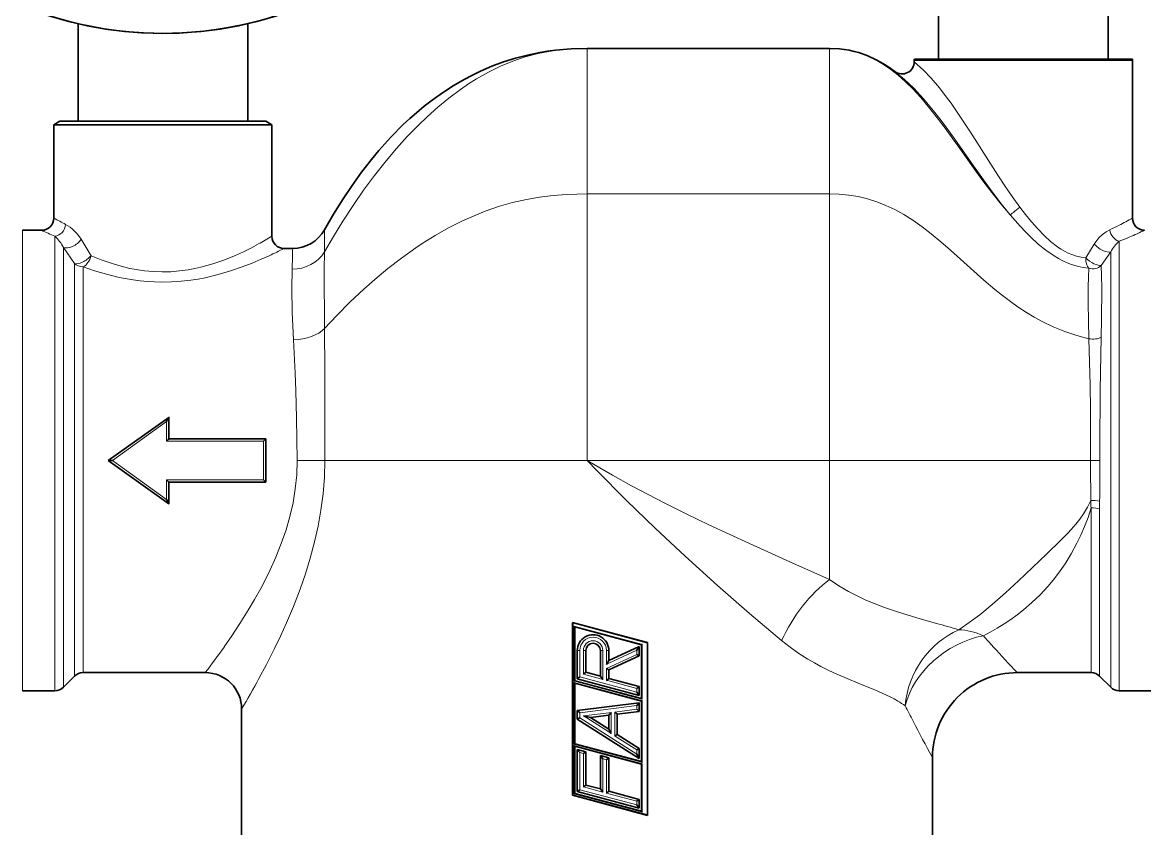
# Model space of a CAD drawing. Header units: millimetres. Extents: x -92220 to 11040, y -5929 to 27498.
# Drawn here: x 328.4 to 421, y 1274.1 to 1340.6 of the extents above; entities that cross this region are included whole.
import ezdxf

# ---------------------------------------------------------------- set-up
doc = ezdxf.new("R2010")
doc.units = ezdxf.units.MM
doc.layers.add('11 Водоразборный узел', color=7, linetype='Continuous')
doc.layers.add('13 Канализация 2', color=7, linetype='Continuous')

msp = doc.modelspace()

# ---------------------------------------------------------------- hatches: boundary and pattern name
at = {"layer": '13 Канализация 2', "lineweight": -3}
h = msp.add_hatch(dxfattribs=at)
h.set_pattern_fill('ANSI31', color=256, scale=5, style=0)
edge = h.paths.add_edge_path()
edge.add_spline(control_points=[(628.417, 289.958), (628.413, 296.534), (627.794, 309.63), (625.113, 329.006), (620.847, 347.938), (613.291, 372.552), (600.722, 402.332), (582.093, 436.519), (561.126, 469.616), (531.714, 512.621), (502.022, 554.898), (475.903, 598.706), (458.402, 631.834), (442.597, 665.492), (428.341, 699.651), (415.475, 734.272), (399.957, 781.03), (383.257, 840.511), (366.293, 912.956), (346.308, 1010.818), (326.412, 1108.776), (307.344, 1206.593), (298.309, 1267.718), (293.741, 1316.59), (291.305, 1365.81), (292.25, 1402.842), (292.25, 1427.655)], knot_values=[0, 0, 0, 0, 19.727014, 39.263718, 58.613595, 77.881164, 116.445009, 155.330985, 194.563689, 233.934036, 311.640841, 349.454811, 386.860875, 423.995714, 460.969763, 497.872007, 534.771368, 608.741647, 683.117566, 757.9428, 908.373419, 983.002416, 1056.899524, 1093.609668, 1130.227868, 1204.665591, 1204.665591, 1204.665591, 1204.665591], degree=3, periodic=0)
edge.add_line((292.25, 1427.655), (277.75, 1427.655))
edge.add_spline(control_points=[(277.75, 1427.655), (277.75, 1402.521), (274.67, 1280.259), (340.075, 987.907), (400.946, 617.006), (613.917, 391.222), (613.917, 289.832)], knot_values=[0, 0, 0, 0, 75.401912, 366.059478, 892.491043, 1196.661394, 1196.661394, 1196.661394, 1196.661394], degree=3, periodic=0)
edge.add_line((613.917, 289.832), (628.417, 289.958))

# ---------------------------------------------------------------- linework, layer by layer
at = {"layer": '11 Водоразборный узел', "lineweight": 35, "ltscale": 0.201139}
for p, q in [((404, 1345.599), (404, 1337.553)), ((418, 1345.599), (418, 1337.553))]:
    msp.add_line(p, q, dxfattribs=at)
at = {"layer": '11 Водоразборный узел', "lineweight": 35, "ltscale": 0.20114}
for p, q in [((333, 1340.478), (333, 1332.433)), ((347, 1340.478), (347, 1332.433))]:
    msp.add_line(p, q, dxfattribs=at)
at = {"layer": '11 Водоразборный узел', "lineweight": 35}
for p, q in [((375, 1338.433), (395, 1338.433)), ((346.5, 1283.933), (346.5, 1247.083)), ((403.5, 1279.933), (403.5, 1247.083))]:
    msp.add_line(p, q, dxfattribs=at)
at = {"layer": '11 Водоразборный узел', "lineweight": 13, "ltscale": 0.3}
for p, q in [((375, 1326.433), (375, 1338.433)), ((395, 1326.433), (395, 1338.433))]:
    msp.add_line(p, q, dxfattribs=at)
at = {"layer": '11 Водоразборный узел', "lineweight": 13, "ltscale": 0.422456}
msp.add_line((402, 1337.433), (418.898, 1337.433), dxfattribs=at)
at = {"layer": '11 Водоразборный узел', "lineweight": 35, "ltscale": 0.002448}
msp.add_line((402, 1337.433), (402, 1337.335), dxfattribs=at)
at = {"layer": '11 Водоразборный узел', "lineweight": 35, "ltscale": 0.422116}
msp.add_line((418.892, 1337.553), (402.007, 1337.553), dxfattribs=at)
at = {"layer": '11 Водоразборный узел', "lineweight": 35, "ltscale": 0.35}
msp.add_line((418, 1337.553), (404, 1337.553), dxfattribs=at)
at = {"layer": '11 Водоразборный узел', "lineweight": 35, "ltscale": 0.027522}
msp.add_line((419.993, 1337.553), (418.892, 1337.553), dxfattribs=at)
at = {"layer": '11 Водоразборный узел', "lineweight": 13, "ltscale": 0.027544}
msp.add_line((418.898, 1337.433), (420, 1337.433), dxfattribs=at)
at = {"layer": '11 Водоразборный узел', "lineweight": 35, "ltscale": 0.325}
msp.add_line((420, 1337.433), (420, 1324.433), dxfattribs=at)
at = {"layer": '11 Водоразборный узел', "lineweight": 35, "ltscale": 0.014434}
for p, q in [((331.5, 1332.433), (331, 1332.144)), ((348.5, 1332.433), (349, 1332.144))]:
    msp.add_line(p, q, dxfattribs=at)
at = {"layer": '11 Водоразборный узел', "lineweight": 35, "ltscale": 0.026014}
msp.add_line((332.541, 1332.433), (331.5, 1332.433), dxfattribs=at)
at = {"layer": '11 Водоразборный узел', "lineweight": 35, "ltscale": 0.398986}
msp.add_line((348.5, 1332.433), (332.541, 1332.433), dxfattribs=at)
at = {"layer": '11 Водоразборный узел', "lineweight": 35, "ltscale": 0.055942}
msp.add_line((335.238, 1332.433), (333, 1332.433), dxfattribs=at)
at = {"layer": '11 Водоразборный узел', "lineweight": 35, "ltscale": 0.055979}
msp.add_line((347, 1332.433), (344.761, 1332.433), dxfattribs=at)
at = {"layer": '11 Водоразборный узел', "lineweight": 35, "ltscale": 0.027544}
for p, q in [((331, 1332.144), (332.102, 1332.144)), ((347.898, 1332.144), (349, 1332.144))]:
    msp.add_line(p, q, dxfattribs=at)
at = {"layer": '11 Водоразборный узел', "lineweight": 35, "ltscale": 0.192783}
msp.add_line((331, 1332.144), (331, 1324.433), dxfattribs=at)
at = {"layer": '11 Водоразборный узел', "lineweight": 35, "ltscale": 0.394912}
msp.add_line((332.102, 1332.144), (347.898, 1332.144), dxfattribs=at)
at = {"layer": '11 Водоразборный узел', "lineweight": 35, "ltscale": 0.230283}
msp.add_line((349, 1332.144), (349, 1322.933), dxfattribs=at)
at = {"layer": '11 Водоразборный узел', "lineweight": 13}
for p, q in [((375, 1326.433), (395, 1326.433)), ((375, 1304.433), (375, 1326.433)), ((395, 1304.433), (395, 1326.433)), ((328.414, 1323.433), (328.414, 1287.759)), ((331.086, 1287.759), (331.086, 1322.939)), ((418.914, 1287.759), (418.914, 1322.524)), ((331.793, 1288.016), (331.793, 1322.021)), ((418.207, 1288.016), (418.207, 1321.647)), ((332.707, 1320.687), (332.707, 1288.818)), ((333.414, 1320.42), (333.414, 1289.075)), ((353.361, 1304.433), (375, 1304.433)), ((375, 1304.433), (395, 1304.433)), ((395, 1304.433), (416.553, 1304.433))]:
    msp.add_line(p, q, dxfattribs=at)
at = {"layer": '11 Водоразборный узел', "lineweight": 35, "ltscale": 0.039645}
msp.add_line((330, 1323.433), (328.414, 1323.433), dxfattribs=at)
at = {"layer": '11 Водоразборный узел', "lineweight": 13, "ltscale": 0.039574}
msp.add_line((333.25, 1322.686), (334.073, 1321.333), dxfattribs=at)
at = {"layer": '11 Водоразборный узел', "lineweight": 13, "ltscale": 0.033489}
msp.add_line((416.85, 1322.298), (416.145, 1321.159), dxfattribs=at)
at = {"layer": '11 Водоразборный узел', "lineweight": 13, "ltscale": 0.04042}
msp.add_line((331.793, 1322.021), (332.707, 1320.687), dxfattribs=at)
at = {"layer": '11 Водоразборный узел', "lineweight": 35, "ltscale": 0.017856}
msp.add_line((350.714, 1321.933), (350, 1321.933), dxfattribs=at)
at = {"layer": '11 Водоразборный узел', "lineweight": 13, "ltscale": 0.034235}
msp.add_line((418.207, 1321.647), (417.423, 1320.524), dxfattribs=at)
at = {"layer": '11 Водоразборный узел', "lineweight": 35, "ltscale": 0.153414}
for p, q in [((335.5, 1304.433), (340.497, 1307.994)), ((340.497, 1300.872), (335.5, 1304.433))]:
    msp.add_line(p, q, dxfattribs=at)
at = {"layer": '11 Водоразборный узел', "lineweight": 13, "ltscale": 0.137286}
for p, q in [((335.845, 1304.433), (340.3, 1307.643)), ((340.3, 1301.222), (335.845, 1304.433))]:
    msp.add_line(p, q, dxfattribs=at)
at = {"layer": '11 Водоразборный узел', "lineweight": 13, "ltscale": 0.040296}
for p, q in [((340.3, 1307.643), (340.3, 1306.032)), ((340.3, 1302.834), (340.3, 1301.222))]:
    msp.add_line(p, q, dxfattribs=at)
at = {"layer": '11 Водоразборный узел', "lineweight": 35, "ltscale": 0.0445}
for p, q in [((340.5, 1307.993), (340.5, 1306.213)), ((340.5, 1302.653), (340.5, 1300.873))]:
    msp.add_line(p, q, dxfattribs=at)
at = {"layer": '11 Водоразборный узел', "lineweight": 13, "ltscale": 0.2}
for p, q in [((340.3, 1306.032), (348.3, 1306.032)), ((348.3, 1302.834), (340.3, 1302.834))]:
    msp.add_line(p, q, dxfattribs=at)
at = {"layer": '11 Водоразборный узел', "lineweight": 35, "ltscale": 0.2}
for p, q in [((340.499, 1306.214), (348.499, 1306.214)), ((348.499, 1302.652), (340.499, 1302.652))]:
    msp.add_line(p, q, dxfattribs=at)
at = {"layer": '11 Водоразборный узел', "lineweight": 13, "ltscale": 0.079932}
msp.add_line((348.3, 1306.032), (348.3, 1302.834), dxfattribs=at)
at = {"layer": '11 Водоразборный узел', "lineweight": 35, "ltscale": 3.1425e-05}
for p, q in [((348.499, 1306.214), (348.5, 1306.213)), ((348.5, 1302.653), (348.499, 1302.652))]:
    msp.add_line(p, q, dxfattribs=at)
at = {"layer": '11 Водоразборный узел', "lineweight": 35, "ltscale": 0.089}
msp.add_line((348.5, 1306.213), (348.5, 1302.653), dxfattribs=at)
at = {"layer": '11 Водоразборный узел', "lineweight": 35, "ltscale": 0.00862}
msp.add_line((335.5, 1304.433), (335.845, 1304.433), dxfattribs=at)
at = {"layer": '11 Водоразборный узел', "lineweight": 13, "ltscale": 0.056937}
msp.add_line((353.361, 1304.433), (351.084, 1304.43), dxfattribs=at)
at = {"layer": '11 Водоразборный узел', "lineweight": 13, "ltscale": 0.245638}
msp.add_line((395, 1294.607), (395, 1304.433), dxfattribs=at)
at = {"layer": '11 Водоразборный узел', "lineweight": 13, "ltscale": 0.018707}
msp.add_line((417.301, 1304.435), (416.553, 1304.433), dxfattribs=at)
at = {"layer": '11 Водоразборный узел', "lineweight": 13, "ltscale": 0.01562}
msp.add_line((417.295, 1301.085), (417.293, 1300.461), dxfattribs=at)
at = {"layer": '11 Водоразборный узел', "lineweight": 13, "ltscale": 0.286268}
msp.add_line((416.586, 1300.526), (416.586, 1289.075), dxfattribs=at)
at = {"layer": '11 Водоразборный узел', "lineweight": 13, "ltscale": 0.291059}
msp.add_line((417.293, 1300.461), (417.293, 1288.818), dxfattribs=at)
at = {"layer": '11 Водоразборный узел', "lineweight": 35, "ltscale": 0.356521}
for p, q in [((373.798, 1291.075), (373.798, 1276.814)), ((379.998, 1275.153), (379.998, 1289.413))]:
    msp.add_line(p, q, dxfattribs=at)
at = {"layer": '11 Водоразборный узел', "lineweight": 35, "ltscale": 0.160468}
for p, q in [((379.998, 1289.413), (373.798, 1291.075)), ((379.998, 1275.153), (373.798, 1276.814))]:
    msp.add_line(p, q, dxfattribs=at)
at = {"layer": '11 Водоразборный узел', "lineweight": 35, "ltscale": 0.002053}
for p, q in [((373.848, 1291.01), (373.798, 1291.075)), ((373.998, 1290.715), (373.948, 1290.78)), ((373.998, 1286.063), (373.948, 1286.129)), ((379.498, 1284.797), (379.548, 1284.732)), ((373.998, 1280.856), (373.948, 1280.921)), ((379.498, 1279.59), (379.548, 1279.524)), ((379.498, 1275.494), (379.548, 1275.429)), ((379.998, 1275.153), (379.948, 1275.218))]:
    msp.add_line(p, q, dxfattribs=at)
at = {"layer": '11 Водоразборный узел', "lineweight": 13, "ltscale": 0.353933}
for p, q in [((373.848, 1291.01), (373.848, 1276.852)), ((379.948, 1275.218), (379.948, 1289.375))]:
    msp.add_line(p, q, dxfattribs=at)
at = {"layer": '11 Водоразборный узел', "lineweight": 13, "ltscale": 0.157879}
for p, q in [((379.948, 1289.375), (373.848, 1291.01)), ((379.948, 1275.218), (373.848, 1276.852))]:
    msp.add_line(p, q, dxfattribs=at)
at = {"layer": '11 Водоразборный узел', "lineweight": 13, "ltscale": 0.001294}
for p, q in [((373.948, 1290.728), (373.948, 1290.78)), ((379.498, 1289.293), (379.548, 1289.28)), ((373.998, 1286.219), (373.948, 1286.232)), ((373.948, 1286.077), (373.948, 1286.129)), ((379.548, 1284.732), (379.498, 1284.745)), ((379.498, 1284.641), (379.548, 1284.628)), ((373.998, 1281.012), (373.948, 1281.025)), ((373.948, 1280.87), (373.948, 1280.921)), ((379.548, 1279.524), (379.498, 1279.538)), ((379.498, 1279.434), (379.548, 1279.421)), ((373.998, 1276.916), (373.948, 1276.929)), ((379.548, 1275.429), (379.498, 1275.442))]:
    msp.add_line(p, q, dxfattribs=at)
at = {"layer": '11 Водоразборный узел', "lineweight": 13, "ltscale": 0.143644}
msp.add_line((373.948, 1290.78), (379.498, 1289.293), dxfattribs=at)
at = {"layer": '11 Водоразборный узел', "lineweight": 13, "ltscale": 0.112405}
msp.add_line((373.948, 1286.232), (373.948, 1290.728), dxfattribs=at)
at = {"layer": '11 Водоразборный узел', "lineweight": 35, "ltscale": 0.111111}
for p, q in [((373.998, 1286.27), (373.998, 1290.715)), ((379.498, 1289.241), (379.498, 1284.797))]:
    msp.add_line(p, q, dxfattribs=at)
at = {"layer": '11 Водоразборный узел', "lineweight": 35, "ltscale": 0.14235}
for p, q in [((373.998, 1290.715), (379.498, 1289.241)), ((379.498, 1284.797), (373.998, 1286.27)), ((373.998, 1286.063), (379.498, 1284.59)), ((379.498, 1279.59), (373.998, 1281.063)), ((373.998, 1280.856), (379.498, 1279.383)), ((379.498, 1275.494), (373.998, 1276.967))]:
    msp.add_line(p, q, dxfattribs=at)
at = {"layer": '11 Водоразборный узел', "lineweight": 13, "ltscale": 0.054454}
for p, q in [((332.707, 1288.818), (332.707, 1286.64)), ((417.293, 1288.818), (417.293, 1286.64))]:
    msp.add_line(p, q, dxfattribs=at)
at = {"layer": '11 Водоразборный узел', "lineweight": 13, "ltscale": 0.053558}
for p, q in [((333.414, 1289.075), (333.414, 1286.933)), ((416.586, 1289.075), (416.586, 1286.933))]:
    msp.add_line(p, q, dxfattribs=at)
at = {"layer": '11 Водоразборный узел', "lineweight": 35, "ltscale": 0.068939}
for p, q in [((379.298, 1289.088), (376.798, 1287.924)), ((376.798, 1287.152), (379.298, 1288.316))]:
    msp.add_line(p, q, dxfattribs=at)
at = {"layer": '11 Водоразборный узел', "lineweight": 35, "ltscale": 0.009301}
for p, q in [((379.098, 1288.774), (379.298, 1289.088)), ((376.798, 1287.924), (376.598, 1287.61))]:
    msp.add_line(p, q, dxfattribs=at)
at = {"layer": '11 Водоразборный узел', "lineweight": 35, "ltscale": 0.019303}
msp.add_line((379.298, 1289.088), (379.298, 1288.316), dxfattribs=at)
at = {"layer": '11 Водоразборный узел', "lineweight": 35, "ltscale": 0.001576}
for p, q in [((379.498, 1289.241), (379.548, 1289.28)), ((379.998, 1289.413), (379.948, 1289.375)), ((373.998, 1286.27), (373.948, 1286.232)), ((379.498, 1284.59), (379.548, 1284.628)), ((373.998, 1281.063), (373.948, 1281.025)), ((379.498, 1279.383), (379.548, 1279.421)), ((373.798, 1276.814), (373.848, 1276.852)), ((373.998, 1276.967), (373.948, 1276.929))]:
    msp.add_line(p, q, dxfattribs=at)
at = {"layer": '11 Водоразборный узел', "lineweight": 13, "ltscale": 0.113699}
msp.add_line((379.548, 1289.28), (379.548, 1284.732), dxfattribs=at)
at = {"layer": '11 Водоразборный узел', "lineweight": 13, "ltscale": 0.057252}
for p, q in [((331.793, 1288.016), (331.793, 1285.726)), ((418.207, 1285.726), (418.207, 1288.016))]:
    msp.add_line(p, q, dxfattribs=at)
at = {"layer": '11 Водоразборный узел', "lineweight": 35, "ltscale": 0.058404}
msp.add_line((374.198, 1286.424), (374.198, 1288.76), dxfattribs=at)
at = {"layer": '11 Водоразборный узел', "lineweight": 13, "ltscale": 0.005}
for p, q in [((374.198, 1288.76), (374.398, 1288.76)), ((374.698, 1288.76), (374.898, 1288.76)), ((376.298, 1288.76), (376.098, 1288.76)), ((376.798, 1288.76), (376.598, 1288.76))]:
    msp.add_line(p, q, dxfattribs=at)
at = {"layer": '11 Водоразборный узел', "lineweight": 13, "ltscale": 0.054567}
msp.add_line((374.398, 1286.577), (374.398, 1288.76), dxfattribs=at)
at = {"layer": '11 Водоразборный узел', "lineweight": 13, "ltscale": 0.048812}
msp.add_line((374.698, 1288.76), (374.698, 1286.808), dxfattribs=at)
at = {"layer": '11 Водоразборный узел', "lineweight": 35, "ltscale": 0.044975}
msp.add_line((374.898, 1288.76), (374.898, 1286.961), dxfattribs=at)
at = {"layer": '11 Водоразборный узел', "lineweight": 35, "ltscale": 0.053014}
msp.add_line((376.098, 1288.76), (376.098, 1286.639), dxfattribs=at)
at = {"layer": '11 Водоразборный узел', "lineweight": 13, "ltscale": 0.05953}
msp.add_line((376.298, 1288.76), (376.298, 1286.379), dxfattribs=at)
at = {"layer": '11 Водоразборный узел', "lineweight": 13, "ltscale": 0.028742}
msp.add_line((376.598, 1288.76), (376.598, 1287.61), dxfattribs=at)
at = {"layer": '11 Водоразборный узел', "lineweight": 13, "ltscale": 0.068939}
msp.add_line((376.598, 1287.279), (379.098, 1288.443), dxfattribs=at)
at = {"layer": '11 Водоразборный узел', "lineweight": 13, "ltscale": 0.063424}
msp.add_line((379.098, 1288.774), (376.798, 1287.703), dxfattribs=at)
at = {"layer": '11 Водоразборный узел', "lineweight": 35, "ltscale": 0.0209}
msp.add_line((376.798, 1288.76), (376.798, 1287.924), dxfattribs=at)
at = {"layer": '11 Водоразборный узел', "lineweight": 13, "ltscale": 0.008273}
msp.add_line((379.098, 1288.774), (379.098, 1288.443), dxfattribs=at)
at = {"layer": '11 Водоразборный узел', "lineweight": 35, "ltscale": 0.00593}
for p, q in [((379.098, 1288.443), (379.298, 1288.316)), ((376.798, 1287.152), (376.598, 1287.279))]:
    msp.add_line(p, q, dxfattribs=at)
at = {"layer": '11 Водоразборный узел', "lineweight": 13, "ltscale": 0.058148}
for p, q in [((328.414, 1287.759), (328.414, 1285.433)), ((331.086, 1287.759), (331.086, 1285.433)), ((418.914, 1285.433), (418.914, 1287.759))]:
    msp.add_line(p, q, dxfattribs=at)
at = {"layer": '11 Водоразборный узел', "lineweight": 35, "ltscale": 0.006302}
for p, q in [((374.898, 1286.961), (374.698, 1286.808)), ((374.398, 1286.577), (374.198, 1286.424)), ((376.798, 1286.452), (376.598, 1286.298)), ((379.298, 1285.782), (379.098, 1285.629)), ((374.898, 1280.408), (374.698, 1280.255)), ((376.798, 1279.899), (376.598, 1279.746)), ((374.398, 1277.274), (374.198, 1277.121)), ((374.898, 1277.658), (374.698, 1277.505)), ((376.798, 1277.149), (376.598, 1276.995)), ((379.298, 1276.479), (379.098, 1276.326))]:
    msp.add_line(p, q, dxfattribs=at)
at = {"layer": '11 Водоразборный узел', "lineweight": 35, "ltscale": 0.031059}
for p, q in [((374.898, 1286.961), (376.098, 1286.639)), ((374.898, 1277.658), (376.098, 1277.336))]:
    msp.add_line(p, q, dxfattribs=at)
at = {"layer": '11 Водоразборный узел', "lineweight": 13, "ltscale": 0.005515}
for p, q in [((376.798, 1287.703), (376.598, 1287.61)), ((376.598, 1287.279), (376.598, 1287.059))]:
    msp.add_line(p, q, dxfattribs=at)
at = {"layer": '11 Водоразборный узел', "lineweight": 13, "ltscale": 0.019009}
msp.add_line((376.598, 1287.059), (376.598, 1286.298), dxfattribs=at)
at = {"layer": '11 Водоразборный узел', "lineweight": 35, "ltscale": 0.0175}
for p, q in [((376.798, 1287.152), (376.798, 1286.452)), ((374.198, 1283.099), (374.198, 1283.799))]:
    msp.add_line(p, q, dxfattribs=at)
at = {"layer": '11 Водоразборный узел', "lineweight": 35, "ltscale": 0.032322}
for p, q in [((332.707, 1286.64), (331.793, 1285.726)), ((417.293, 1286.64), (418.207, 1285.726))]:
    msp.add_line(p, q, dxfattribs=at)
at = {"layer": '11 Водоразборный узел', "lineweight": 35, "ltscale": 0.252145}
msp.add_line((343.5, 1286.933), (333.414, 1286.933), dxfattribs=at)
at = {"layer": '11 Водоразборный узел', "lineweight": 13, "ltscale": 0.143645}
for p, q in [((373.948, 1286.129), (379.498, 1284.641)), ((373.948, 1280.921), (379.498, 1279.434))]:
    msp.add_line(p, q, dxfattribs=at)
at = {"layer": '11 Водоразборный узел', "lineweight": 13, "ltscale": 0.126294}
msp.add_line((373.948, 1281.025), (373.948, 1286.077), dxfattribs=at)
at = {"layer": '11 Водоразборный узел', "lineweight": 13, "ltscale": 0.14235}
for p, q in [((379.498, 1284.745), (373.998, 1286.219)), ((379.498, 1279.538), (373.998, 1281.012)), ((379.498, 1275.442), (373.998, 1276.916))]:
    msp.add_line(p, q, dxfattribs=at)
at = {"layer": '11 Водоразборный узел', "lineweight": 35, "ltscale": 0.125}
for p, q in [((373.998, 1281.063), (373.998, 1286.063)), ((379.498, 1284.59), (379.498, 1279.59))]:
    msp.add_line(p, q, dxfattribs=at)
at = {"layer": '11 Водоразборный узел', "lineweight": 35, "ltscale": 0.131998}
for p, q in [((379.298, 1285.057), (374.198, 1286.424)), ((379.298, 1275.754), (374.198, 1277.121))]:
    msp.add_line(p, q, dxfattribs=at)
at = {"layer": '11 Водоразборный узел', "lineweight": 13, "ltscale": 0.121645}
for p, q in [((379.098, 1285.318), (374.398, 1286.577)), ((379.098, 1276.015), (374.398, 1277.274))]:
    msp.add_line(p, q, dxfattribs=at)
at = {"layer": '11 Водоразборный узел', "lineweight": 13, "ltscale": 0.005176}
for p, q in [((374.698, 1286.808), (374.898, 1286.754)), ((376.098, 1286.432), (376.298, 1286.379)), ((376.598, 1286.298), (376.798, 1286.245)), ((374.698, 1277.505), (374.898, 1277.451)), ((376.598, 1276.995), (376.798, 1276.942))]:
    msp.add_line(p, q, dxfattribs=at)
at = {"layer": '11 Водоразборный узел', "lineweight": 13, "ltscale": 0.031059}
msp.add_line((374.898, 1286.754), (376.098, 1286.432), dxfattribs=at)
at = {"layer": '11 Водоразборный узел', "lineweight": 35, "ltscale": 0.008213}
for p, q in [((376.098, 1286.639), (376.298, 1286.379)), ((379.298, 1285.057), (379.098, 1285.318)), ((374.198, 1280.596), (374.398, 1280.335)), ((376.098, 1280.087), (376.298, 1279.826)), ((376.098, 1277.336), (376.298, 1277.076)), ((379.298, 1275.754), (379.098, 1276.015))]:
    msp.add_line(p, q, dxfattribs=at)
at = {"layer": '11 Водоразборный узел', "lineweight": 35, "ltscale": 0.064705}
for p, q in [((376.798, 1286.452), (379.298, 1285.782)), ((376.798, 1277.149), (379.298, 1276.479))]:
    msp.add_line(p, q, dxfattribs=at)
at = {"layer": '11 Водоразборный узел', "lineweight": 13, "ltscale": 0.059528}
for p, q in [((376.798, 1286.245), (379.098, 1285.629)), ((376.798, 1276.942), (379.098, 1276.326))]:
    msp.add_line(p, q, dxfattribs=at)
at = {"layer": '11 Водоразборный узел', "lineweight": 35, "ltscale": 0.152145}
msp.add_line((416.586, 1286.933), (410.5, 1286.933), dxfattribs=at)
at = {"layer": '11 Водоразборный узел', "lineweight": 35, "ltscale": 0.066789}
msp.add_line((331.086, 1285.433), (328.414, 1285.433), dxfattribs=at)
at = {"layer": '11 Водоразборный узел', "lineweight": 13, "ltscale": 0.007765}
for p, q in [((379.098, 1285.629), (379.098, 1285.318)), ((374.398, 1280.335), (374.698, 1280.255)), ((376.298, 1279.826), (376.598, 1279.746))]:
    msp.add_line(p, q, dxfattribs=at)
at = {"layer": '11 Водоразборный узел', "lineweight": 35, "ltscale": 0.018117}
for p, q in [((379.298, 1285.782), (379.298, 1285.057)), ((374.198, 1280.596), (374.898, 1280.408)), ((376.098, 1280.087), (376.798, 1279.899))]:
    msp.add_line(p, q, dxfattribs=at)
at = {"layer": '11 Водоразборный узел', "lineweight": 35, "ltscale": 0.101627}
msp.add_line((422.979, 1285.433), (418.914, 1285.433), dxfattribs=at)
at = {"layer": '11 Водоразборный узел', "lineweight": 35, "ltscale": 0.12849}
msp.add_line((379.298, 1284.436), (374.198, 1283.799), dxfattribs=at)
at = {"layer": '11 Водоразборный узел', "lineweight": 13, "ltscale": 0.118413}
msp.add_line((379.098, 1284.21), (374.398, 1283.623), dxfattribs=at)
at = {"layer": '11 Водоразборный узел', "lineweight": 35, "ltscale": 0.007555}
for p, q in [((379.098, 1284.21), (379.298, 1284.436)), ((376.798, 1283.419), (376.998, 1283.645))]:
    msp.add_line(p, q, dxfattribs=at)
at = {"layer": '11 Водоразборный узел', "lineweight": 13, "ltscale": 0.007558}
msp.add_line((379.098, 1284.21), (379.098, 1283.907), dxfattribs=at)
at = {"layer": '11 Водоразборный узел', "lineweight": 35, "ltscale": 0.017635}
msp.add_line((379.298, 1284.436), (379.298, 1283.731), dxfattribs=at)
at = {"layer": '11 Водоразборный узел', "lineweight": 13, "ltscale": 0.127588}
msp.add_line((379.548, 1284.628), (379.548, 1279.524), dxfattribs=at)
at = {"layer": '11 Водоразборный узел', "lineweight": 35, "ltscale": 0.00667}
for p, q in [((374.398, 1283.623), (374.198, 1283.799)), ((377.498, 1283.506), (377.298, 1283.683)), ((379.098, 1283.907), (379.298, 1283.731))]:
    msp.add_line(p, q, dxfattribs=at)
at = {"layer": '11 Водоразборный узел', "lineweight": 13, "ltscale": 0.010342}
msp.add_line((374.398, 1283.209), (374.398, 1283.623), dxfattribs=at)
at = {"layer": '11 Водоразборный узел', "lineweight": 13, "ltscale": 0.052387}
msp.add_line((376.798, 1283.62), (374.719, 1283.36), dxfattribs=at)
at = {"layer": '11 Водоразборный узел', "lineweight": 35, "ltscale": 0.014754}
msp.add_line((375.295, 1283.231), (374.719, 1283.36), dxfattribs=at)
at = {"layer": '11 Водоразборный узел', "lineweight": 13, "ltscale": 0.007841}
msp.add_line((374.719, 1283.36), (374.984, 1283.192), dxfattribs=at)
at = {"layer": '11 Водоразборный узел', "lineweight": 35, "ltscale": 0.037881}
msp.add_line((376.798, 1283.419), (375.295, 1283.231), dxfattribs=at)
at = {"layer": '11 Водоразборный узел', "lineweight": 13, "ltscale": 0.005039}
for p, q in [((376.998, 1283.645), (376.798, 1283.62)), ((377.298, 1283.683), (377.298, 1283.481))]:
    msp.add_line(p, q, dxfattribs=at)
at = {"layer": '11 Водоразборный узел', "lineweight": 35, "ltscale": 0.02864}
msp.add_line((376.798, 1283.419), (376.798, 1282.273), dxfattribs=at)
at = {"layer": '11 Водоразборный узел', "lineweight": 13, "ltscale": 0.043417}
msp.add_line((376.998, 1283.645), (376.998, 1281.908), dxfattribs=at)
at = {"layer": '11 Водоразборный узел', "lineweight": 13, "ltscale": 0.04535}
msp.add_line((379.098, 1283.907), (377.298, 1283.683), dxfattribs=at)
at = {"layer": '11 Водоразборный узел', "lineweight": 13, "ltscale": 0.044093}
msp.add_line((377.298, 1283.481), (377.298, 1281.717), dxfattribs=at)
at = {"layer": '11 Водоразборный узел', "lineweight": 35, "ltscale": 0.04535}
msp.add_line((379.298, 1283.731), (377.498, 1283.506), dxfattribs=at)
at = {"layer": '11 Водоразборный узел', "lineweight": 35, "ltscale": 0.041974}
msp.add_line((377.498, 1283.506), (377.498, 1281.827), dxfattribs=at)
at = {"layer": '11 Водоразборный узел', "lineweight": 35, "ltscale": 0.005703}
for p, q in [((374.398, 1283.209), (374.198, 1283.099)), ((377.498, 1281.827), (377.298, 1281.717)), ((379.098, 1280.571), (379.298, 1280.68))]:
    msp.add_line(p, q, dxfattribs=at)
at = {"layer": '11 Водоразборный узел', "lineweight": 35, "ltscale": 0.151175}
msp.add_line((379.298, 1279.85), (374.198, 1283.099), dxfattribs=at)
at = {"layer": '11 Водоразборный узел', "lineweight": 13, "ltscale": 0.139319}
msp.add_line((379.098, 1280.215), (374.398, 1283.209), dxfattribs=at)
at = {"layer": '11 Водоразборный узел', "lineweight": 13, "ltscale": 0.053795}
msp.add_line((374.984, 1283.192), (376.798, 1282.036), dxfattribs=at)
at = {"layer": '11 Водоразборный узел', "lineweight": 35, "ltscale": 0.044569}
msp.add_line((375.295, 1283.231), (376.798, 1282.273), dxfattribs=at)
at = {"layer": '11 Водоразборный узел', "lineweight": 35, "ltscale": 0.010395}
for p, q in [((376.798, 1282.273), (376.998, 1281.908)), ((379.298, 1279.85), (379.098, 1280.215))]:
    msp.add_line(p, q, dxfattribs=at)
at = {"layer": '11 Водоразборный узел', "lineweight": 13, "ltscale": 0.005928}
for p, q in [((376.798, 1282.036), (376.998, 1281.908)), ((377.298, 1281.717), (377.498, 1281.59))]:
    msp.add_line(p, q, dxfattribs=at)
at = {"layer": '11 Водоразборный узел', "lineweight": 35, "ltscale": 0.053356}
msp.add_line((377.498, 1281.827), (379.298, 1280.68), dxfattribs=at)
at = {"layer": '11 Водоразборный узел', "lineweight": 13, "ltscale": 0.047428}
msp.add_line((377.498, 1281.59), (379.098, 1280.571), dxfattribs=at)
at = {"layer": '11 Водоразборный узел', "lineweight": 13, "ltscale": 0.098516}
msp.add_line((373.948, 1276.929), (373.948, 1280.87), dxfattribs=at)
at = {"layer": '11 Водоразборный узел', "lineweight": 35, "ltscale": 0.097222}
for p, q in [((373.998, 1276.967), (373.998, 1280.856)), ((379.498, 1279.383), (379.498, 1275.494))]:
    msp.add_line(p, q, dxfattribs=at)
at = {"layer": '11 Водоразборный узел', "lineweight": 35, "ltscale": 0.086869}
msp.add_line((374.198, 1277.121), (374.198, 1280.596), dxfattribs=at)
at = {"layer": '11 Водоразборный узел', "lineweight": 13, "ltscale": 0.008893}
msp.add_line((379.098, 1280.571), (379.098, 1280.215), dxfattribs=at)
at = {"layer": '11 Водоразборный узел', "lineweight": 35, "ltscale": 0.02075}
msp.add_line((379.298, 1280.68), (379.298, 1279.85), dxfattribs=at)
at = {"layer": '11 Водоразборный узел', "lineweight": 13, "ltscale": 0.076516}
msp.add_line((374.398, 1277.274), (374.398, 1280.335), dxfattribs=at)
at = {"layer": '11 Водоразборный узел', "lineweight": 13, "ltscale": 0.068752}
for p, q in [((374.698, 1280.255), (374.698, 1277.505)), ((376.598, 1279.746), (376.598, 1276.995))]:
    msp.add_line(p, q, dxfattribs=at)
at = {"layer": '11 Водоразборный узел', "lineweight": 35, "ltscale": 0.068752}
for p, q in [((374.898, 1280.408), (374.898, 1277.658)), ((376.098, 1277.336), (376.098, 1280.087)), ((376.798, 1279.899), (376.798, 1277.149))]:
    msp.add_line(p, q, dxfattribs=at)
at = {"layer": '11 Водоразборный узел', "lineweight": 13, "ltscale": 0.063576}
msp.add_line((376.298, 1277.283), (376.298, 1279.826), dxfattribs=at)
at = {"layer": '11 Водоразборный узел', "lineweight": 13, "ltscale": 0.09981}
msp.add_line((379.548, 1279.421), (379.548, 1275.429), dxfattribs=at)
at = {"layer": '11 Водоразборный узел', "lineweight": 13, "ltscale": 0.036235}
msp.add_line((374.898, 1277.451), (376.298, 1277.076), dxfattribs=at)
at = {"layer": '11 Водоразборный узел', "lineweight": 13, "ltscale": 0.005177}
msp.add_line((376.298, 1277.076), (376.298, 1277.283), dxfattribs=at)
at = {"layer": '11 Водоразборный узел', "lineweight": 13, "ltscale": 0.007764}
msp.add_line((379.098, 1276.326), (379.098, 1276.015), dxfattribs=at)
at = {"layer": '11 Водоразборный узел', "lineweight": 35, "ltscale": 0.018118}
msp.add_line((379.298, 1276.479), (379.298, 1275.754), dxfattribs=at)
at = {"layer": '11 Водоразборный узел', "lineweight": 13, "flags": 128}
for points in [[(353.325, 1321.653), (354.071, 1322.927), (354.854, 1324.192), (355.689, 1325.469), (356.562, 1326.727), (357.475, 1327.963), (358.416, 1329.155), (359.27, 1330.168), (360.162, 1331.157), (361.086, 1332.111), (361.8, 1332.798), (362.681, 1333.589), (363.597, 1334.343), (364.547, 1335.053), (365.213, 1335.508), (365.888, 1335.933), (366.858, 1336.481), (367.85, 1336.965), (368.866, 1337.384), (369.906, 1337.734), (370.969, 1338.012), (371.85, 1338.185), (372.742, 1338.31), (373.642, 1338.391), (374.32, 1338.423), (375, 1338.433)], [(395, 1338.433), (395.79, 1338.397), (396.569, 1338.287), (397.328, 1338.101), (398.062, 1337.842), (398.769, 1337.513), (399.449, 1337.12), (400.066, 1336.697), (400.665, 1336.225), (401.279, 1335.68), (401.869, 1335.099), (402.528, 1334.387), (403.154, 1333.653), (403.815, 1332.824), (404.458, 1331.975), (405.751, 1330.182), (407.081, 1328.312), (407.74, 1327.408), (408.399, 1326.537), (409.139, 1325.61), (409.917, 1324.705)], [(402, 1337.335), (402.762, 1336.636), (403.398, 1335.968), (404.079, 1335.17), (404.561, 1334.555), (405.038, 1333.91), (405.992, 1332.526), (406.636, 1331.537), (407.924, 1329.503), (408.896, 1327.977), (409.48, 1327.09), (410.082, 1326.212), (410.713, 1325.343)], [(400.399, 1336.536), (401.196, 1335.876), (401.956, 1335.151), (402.774, 1334.268), (403.595, 1333.286), (404.113, 1332.622), (404.629, 1331.935), (405.336, 1330.959), (406.758, 1328.936), (407.845, 1327.403), (408.509, 1326.496), (409.196, 1325.596), (409.917, 1324.705)], [(353.349, 1315.314), (354.361, 1316.405), (355.436, 1317.491), (356.57, 1318.56), (357.477, 1319.363), (358.562, 1320.264), (359.693, 1321.136), (360.874, 1321.976), (361.401, 1322.326), (362.468, 1322.992), (363.574, 1323.619), (364.721, 1324.2), (365.488, 1324.55), (366.586, 1324.996), (367.702, 1325.384), (368.84, 1325.712), (370, 1325.977), (371.088, 1326.167), (372.193, 1326.303), (373.31, 1326.389), (374.154, 1326.422), (375, 1326.433)], [(395, 1326.433), (395.801, 1326.409), (396.592, 1326.335), (397.368, 1326.209), (398.153, 1326.023), (398.913, 1325.782), (399.657, 1325.488), (400.384, 1325.143), (401.139, 1324.725), (401.87, 1324.264), (402.645, 1323.718), (403.382, 1323.151), (404.182, 1322.49), (404.975, 1321.799), (406.362, 1320.549), (407.734, 1319.322), (408.653, 1318.54), (409.28, 1318.036), (409.931, 1317.542), (410.585, 1317.079), (411.258, 1316.64), (411.904, 1316.254), (412.56, 1315.899), (413.472, 1315.465), (414.42, 1315.083), (415.4, 1314.756), (416.408, 1314.484)], [(410.713, 1325.343), (411.188, 1324.723), (411.68, 1324.119), (412.189, 1323.54), (412.712, 1323), (413.25, 1322.509), (413.814, 1322.071), (414.101, 1321.879), (414.394, 1321.705), (414.692, 1321.551), (414.993, 1321.42), (415.379, 1321.29), (415.765, 1321.202), (416.145, 1321.159)], [(409.917, 1324.705), (410.743, 1323.758), (411.175, 1323.299), (411.618, 1322.855), (412.228, 1322.296), (412.867, 1321.778), (413.539, 1321.313), (413.9, 1321.098), (414.27, 1320.903), (414.615, 1320.744), (414.965, 1320.607), (415.443, 1320.457), (415.923, 1320.352), (416.401, 1320.295)], [(331.977, 1323.913), (332.35, 1323.682), (332.548, 1323.523), (332.747, 1323.335), (332.937, 1323.124), (333.119, 1322.885), (333.25, 1322.686)], [(418.123, 1323.476), (417.82, 1323.308), (417.52, 1323.084), (417.232, 1322.805), (416.968, 1322.476), (416.85, 1322.298)], [(334.073, 1321.333), (334.913, 1320.992), (335.812, 1320.678), (336.761, 1320.408), (337.271, 1320.29), (337.791, 1320.19), (338.496, 1320.087), (339.211, 1320.022), (339.932, 1319.997), (340.661, 1320.015), (341.384, 1320.073), (342.098, 1320.171), (342.625, 1320.268), (343.142, 1320.384), (344.117, 1320.656), (345.041, 1320.974), (345.904, 1321.323), (346.644, 1321.659), (347.314, 1321.991), (347.898, 1322.301)], [(333.414, 1320.42), (334.349, 1320.096), (335.345, 1319.8), (336.393, 1319.546), (337.537, 1319.339), (338.129, 1319.262), (338.727, 1319.205), (339.317, 1319.17), (339.91, 1319.156), (340.719, 1319.172), (341.522, 1319.226), (342.316, 1319.318), (342.903, 1319.41), (343.479, 1319.519), (344.563, 1319.776), (345.592, 1320.077), (346.557, 1320.409), (347.378, 1320.727), (348.123, 1321.041), (348.776, 1321.335)], [(353.325, 1321.653), (353.321, 1320.155), (353.349, 1315.314)], [(416.401, 1320.295), (416.372, 1319.583), (416.359, 1318.728), (416.357, 1317.434), (416.408, 1314.484)], [(417.423, 1320.524), (417.458, 1319.663), (417.476, 1318.623), (417.456, 1316.078), (417.42, 1314.599)], [(350.666, 1320.215), (350.648, 1318.633), (350.682, 1316.675), (350.772, 1314.403)], [(353.349, 1315.314), (353.364, 1311.841), (353.361, 1304.433)], [(350.772, 1314.403), (350.903, 1311.634), (350.961, 1310.177), (351.032, 1307.929), (351.067, 1306.202), (351.084, 1304.43)], [(416.408, 1314.484), (416.504, 1310.658), (416.535, 1308.632), (416.553, 1304.433)], [(417.42, 1314.599), (417.33, 1310.238), (417.3, 1305.51), (417.301, 1304.435)], [(345.072, 1289.075), (345.695, 1289.976), (346.361, 1290.984), (347.048, 1292.082), (347.565, 1292.959), (348.075, 1293.876), (348.468, 1294.628), (348.849, 1295.404), (349.331, 1296.474), (349.773, 1297.583), (350.167, 1298.727), (350.483, 1299.829), (350.739, 1300.955), (350.928, 1302.101), (351.044, 1303.262), (351.083, 1304.43)], [(347.923, 1286.442), (348.543, 1287.608), (349.206, 1288.916), (349.704, 1289.952), (350.201, 1291.044), (350.776, 1292.399), (351.326, 1293.819), (351.765, 1295.079), (352.168, 1296.38), (352.525, 1297.72), (352.814, 1299.022), (353.048, 1300.35), (353.22, 1301.698), (353.326, 1303.061), (353.361, 1304.433)], [(395, 1294.607), (391.72, 1296.089), (388.401, 1297.592), (385.062, 1299.139), (383.241, 1300.011), (381.424, 1300.911), (380.043, 1301.618), (378.668, 1302.347), (377.089, 1303.217), (375, 1304.433)], [(391.056, 1289.582), (388.416, 1291.8), (385.754, 1294.12), (383.088, 1296.531), (380.646, 1298.816), (378.224, 1301.165), (375.829, 1303.575), (375, 1304.433)], [(416.562, 1301.146), (416.289, 1300.578), (415.967, 1300.037), (415.663, 1299.601), (415.335, 1299.185), (414.948, 1298.739), (414.68, 1298.452), (414.131, 1297.895), (412.912, 1296.718), (411.173, 1295.049), (410.609, 1294.515), (409.513, 1293.504), (408.439, 1292.563), (407.396, 1291.715), (406.54, 1291.074), (405.667, 1290.478)], [(416.586, 1300.526), (416.336, 1299.746), (416.052, 1298.995), (415.745, 1298.285), (415.416, 1297.602), (414.952, 1296.744), (414.447, 1295.922), (413.901, 1295.137), (413.467, 1294.575), (413.01, 1294.034), (412.373, 1293.352), (411.707, 1292.716), (411.017, 1292.124), (410.491, 1291.713), (409.953, 1291.325), (409.403, 1290.957), (408.837, 1290.607), (408.274, 1290.285), (407.701, 1289.982)], [(395, 1294.607), (395.781, 1294.094), (396.583, 1293.628), (397.397, 1293.208), (398.011, 1292.922), (398.626, 1292.661), (399.539, 1292.311), (400.444, 1292), (401.042, 1291.809), (402.215, 1291.459), (403.837, 1291)], [(391.056, 1289.582), (391.767, 1289.026), (392.488, 1288.516), (393.213, 1288.054), (393.754, 1287.736), (394.291, 1287.444), (394.963, 1287.105), (395.619, 1286.799), (396.256, 1286.52), (397.564, 1285.984), (398.755, 1285.501), (399.413, 1285.215), (400.011, 1284.93)]]:
    msp.add_lwpolyline(points, dxfattribs=at)
at = {"layer": '11 Водоразборный узел', "lineweight": 35, "flags": 128}
for points in [[(353.332, 1323.467), (354.081, 1324.759), (354.873, 1326.028), (355.615, 1327.135), (356.393, 1328.216), (357.203, 1329.26), (357.824, 1330.008), (358.804, 1331.101), (359.838, 1332.145), (360.375, 1332.647), (360.923, 1333.132), (361.565, 1333.665), (362.219, 1334.172), (363.073, 1334.782), (363.957, 1335.354), (364.868, 1335.883), (365.537, 1336.235), (366.214, 1336.56), (367.157, 1336.964), (368.116, 1337.319), (369.092, 1337.625), (370.087, 1337.883), (371.098, 1338.091), (371.739, 1338.196), (372.384, 1338.282), (373.687, 1338.396), (375, 1338.433)], [(395, 1338.433), (395.821, 1338.395), (396.227, 1338.347), (396.63, 1338.279), (397.027, 1338.192), (397.418, 1338.085), (398.18, 1337.817), (398.913, 1337.478), (399.418, 1337.197), (399.91, 1336.885), (400.399, 1336.536)], [(340.497, 1307.994), (340.495, 1307.992), (340.489, 1307.984), (340.465, 1307.948), (340.365, 1307.768), (340.3, 1307.643)], [(340.3, 1306.032), (340.446, 1306.172), (340.489, 1306.208), (340.497, 1306.213), (340.499, 1306.214)], [(348.3, 1306.032), (348.476, 1306.198), (348.494, 1306.211), (348.498, 1306.213), (348.499, 1306.214)], [(340.499, 1302.652), (340.498, 1302.652), (340.495, 1302.654), (340.476, 1302.668), (340.3, 1302.834)], [(348.499, 1302.652), (348.498, 1302.652), (348.495, 1302.654), (348.476, 1302.668), (348.3, 1302.834)], [(340.3, 1301.222), (340.427, 1300.985), (340.484, 1300.888), (340.494, 1300.875), (340.497, 1300.872)]]:
    msp.add_lwpolyline(points, dxfattribs=at)
at = {"layer": '11 Водоразборный узел', "lineweight": 35}
msp.add_circle((340, 1370.678), 31, dxfattribs=at)
for centre, radius, start, end in [((340, 1370.678), 31, 208.64788, 28.64789), ((401, 1337.335), 1, 233.03734, 360), ((403, 1337.433), 1, 173.09463, 179.99998), ((419, 1337.433), 1, 0.00002, 6.90537), ((330, 1324.433), 1, 270.00015, 359.99979), ((421, 1324.433), 1, 180.00024, 269.99985), ((350.714, 1324.933), 3, 270, 330.74534), ((350, 1322.933), 1, 180.00002, 269.99998), ((340.499, 1307.993), 0.00137, 334.99959, 150.34957), ((340.499, 1300.872), 0.00138, 210.31639, 24.38688), ((375.498, 1288.76), 1.3, 0, 180.00001), ((375.498, 1288.76), 0.6, 0, 179.99999), ((333.414, 1285.933), 1, 90, 135), ((343.5, 1283.933), 3, 0.00011, 89.99983), ((410.5, 1279.933), 7, 90, 180.00001), ((416.586, 1285.933), 1, 45, 90), ((331.086, 1286.433), 1, 270, 315), ((418.914, 1286.433), 1, 225, 270)]:
    msp.add_arc(centre, radius, start, end, dxfattribs=at)
at = {"layer": '11 Водоразборный узел', "lineweight": 13}
for centre, radius, start, end in [((345.68, 1350.83), 30.204, 240.92046, 243.02055), ((405.424, 1350.637), 29.985, 296.70336, 299.08545), ((345.39, 1355.804), 35.843, 244.57282, 246.47988), ((104.12, 1323.533), 249.212, 359.56786, 359.98486), ((407.109, 1347.306), 26.252, 294.80471, 296.68368), ((405.711, 1355.584), 35.601, 293.26971, 295.43237), ((329.039, 1320.634), 3.083, 26.73018, 48.39194), ((333.106, 1349.36), 30.839, 298.66401, 301.02403), ((420.626, 1320.424), 2.709, 129.18568, 153.17431), ((407.321, 1351.866), 31.549, 291.55944, 293.252), ((333.499, 1354.163), 36.209, 294.95441, 297.1103), ((258.722, 1323.716), 92.01, 357.81917, 358.88959), ((705.841, 1303.606), 289.29, 179.83616, 180.48719), ((-16.78, 1303.571), 434.082, 359.67189, 0.114), ((462.165, 1302.562), 45.625, 181.77889, 182.55797), ((416.609, 1297.124), 4.021, 80.17064, 90.65984), ((365.482, 1152.92), 143.307, 73.71519, 74.47628), ((375.498, 1288.76), 1.1, 360, 179.99998), ((457.996, 1333.565), 66.552, 220.91008, 221.95088), ((287.357, 1329.799), 70.637, 322.63779, 324.79349), ((375.498, 1288.76), 0.8, 0.00002, 180.00001), ((469.077, 1343.621), 81.516, 222.0014, 224.06124), ((273.054, 1327.236), 85.262, 329.47666, 331.41534), ((395.513, 1275.834), 10.147, 55.5526, 63.68874), ((487.575, 1327.092), 96.39, 206.42113, 207.26653), ((502.601, 1334.911), 113.329, 207.30041, 209.02032)]:
    msp.add_arc(centre, radius, start, end, dxfattribs=at)
for centre, major_axis, ratio, start_param, end_param in [((410.681, 1325.343), (0.768, 0.64), 0.020446, 3.240964, 4.736932), ((331.086, 1323.913), (-0.416, -0.909), 0.87285, 0.482878, 1.950809), ((418.914, 1323.476), (0.384, -0.923), 0.767056, 4.403787, 5.786653), ((332.5, 1322.686), (0.828, 0.561), 0.536917, 3.431185, 5.382049), ((417.5, 1322.298), (0.823, -0.568), 0.436731, 4.147699, 5.97043), ((333.414, 1321.333), (-0.829, -0.559), 0.439283, 0.32591, 2.148606), ((333.414, 1321.333), (-0.363, -0.932), 0.631967, 0.552549, 1.812258), ((350.666, 1322.92), (2.999, -0.087), 0.901744, 4.738463, 5.827864), ((333.414, 1321.333), (-1, 0), 0.913534, 0.785398, 1.570796), ((416.716, 1321.159), (-0.049, -0.999), 0.571157, 4.740551, 5.78571), ((416.716, 1321.159), (-0.824, 0.566), 0.366966, 1.0802, 2.800224), ((416.716, 1321.159), (0.999, 0.055), 0.907412, 4.341797, 5.448548), ((350.772, 1316.113), (2.997, 0.13), 0.569384, 4.68765, 5.721622), ((416.713, 1315), (1, -0.028), 0.547551, 4.417975, 5.513518), ((416.586, 1300.303), (1, 0), 0.223253, 0.785398, 1.57078), ((395, 1289.582), (-3.861, -5.839), 0.494393, 4.070449, 5.028394), ((407.701, 1284.201), (-3.41, -6.113), 0.900162, 4.015873, 5.177777), ((407.701, 1284.201), (5.953, 3.683), 0.779708, 1.121366, 2.470829), ((407.701, 1284.201), (4.063, -5.7), 0.647611, 2.308278, 2.687691)]:
    msp.add_ellipse(centre, major_axis=major_axis, ratio=ratio, start_param=start_param, end_param=end_param, dxfattribs=at)
at = {"layer": '13 Канализация 2', "lineweight": 80, "start_tangent": (0, -1), "end_tangent": (0, -1)}
msp.add_spline([(277.75, 1427.655), (277.75, 1352.253), (320.833, 1064.806), (480.449, 563.156), (613.917, 289.832)], degree=3, dxfattribs=at)
at = {"layer": '13 Канализация 2', "lineweight": 80}
msp.add_open_spline([(292.25, 1427.655), (292.25, 1402.842), (291.305, 1365.81), (293.741, 1316.59), (298.309, 1267.718), (307.344, 1206.593), (326.412, 1108.776), (346.308, 1010.818), (366.293, 912.956), (383.257, 840.511), (399.957, 781.03), (415.475, 734.272), (428.341, 699.651), (442.597, 665.492), (458.402, 631.834), (475.903, 598.706), (502.022, 554.898), (531.714, 512.621), (561.126, 469.616), (582.093, 436.519), (600.722, 402.332), (613.291, 372.552), (620.847, 347.938), (625.113, 329.006), (627.794, 309.63), (628.413, 296.534), (628.417, 289.958)], degree=3, knots=[0, 0, 0, 0, 74.437722, 111.055923, 147.766067, 221.663174, 296.292172, 446.722791, 521.548025, 595.923944, 669.894223, 706.793584, 743.695828, 780.669877, 817.804716, 855.21078, 893.02475, 970.731554, 1010.101902, 1049.334606, 1088.220582, 1126.784427, 1146.051996, 1165.401873, 1184.938576, 1204.665591, 1204.665591, 1204.665591, 1204.665591], dxfattribs=at)

doc.saveas('drawing.dxf')
